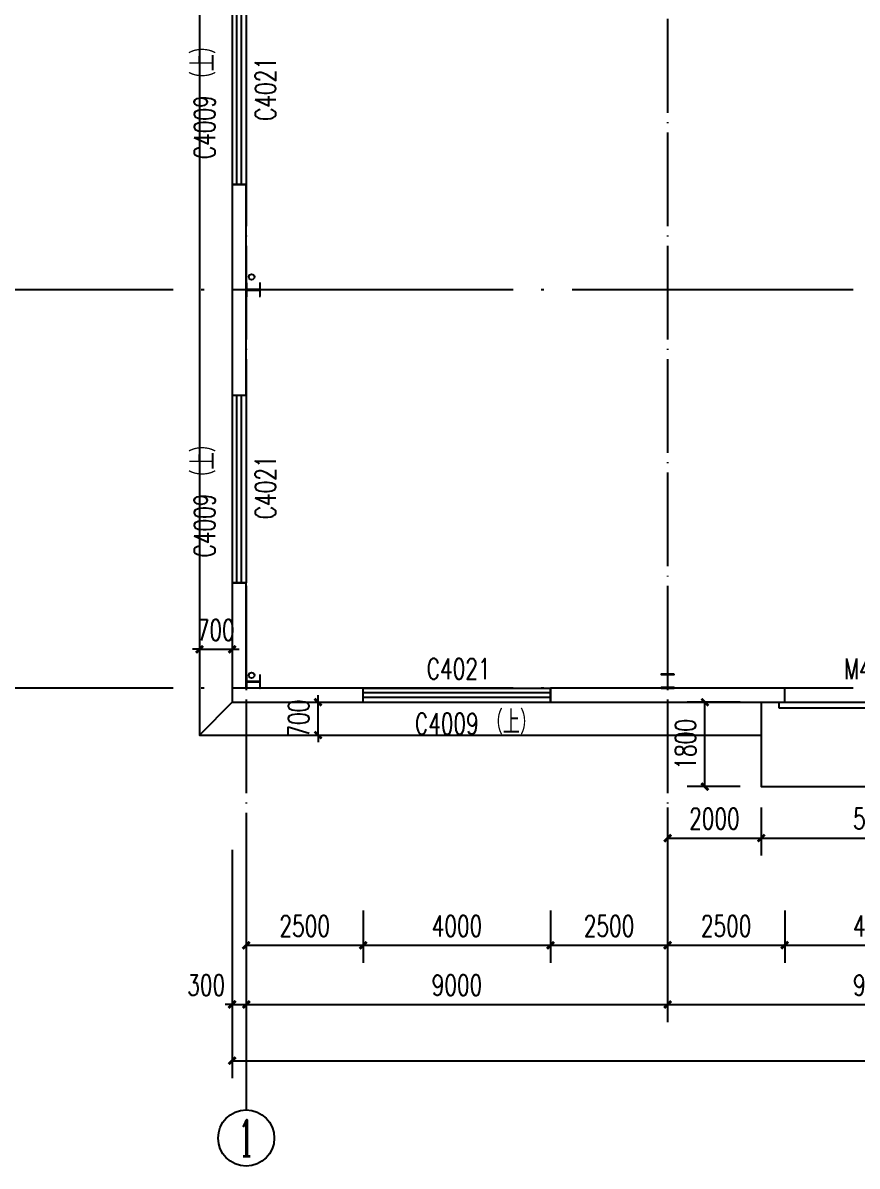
# Model space of a CAD drawing. Extents: x -275060 to -14507, y -783073 to -270523.
# Drawn here: x -158454 to -140636, y -416741 to -392344 of the extents above; entities that cross this region are included whole.
import ezdxf
from ezdxf.enums import TextEntityAlignment as Align

# ---------------------------------------------------------------- set-up
doc = ezdxf.new("R2010")
doc.units = 0
doc.header["$LTSCALE"] = 1000
doc.header["$MEASUREMENT"] = 0
doc.linetypes.add('DASH', pattern=[0.35, 0.25, -0.1])
doc.linetypes.add('DOTE', pattern=[2.42, 2, -0.2, 0.02, -0.2])
doc.layers.get('Defpoints').update_dxf_attribs({"color": 252})
for name, color, linetype in [('07m', 36, 'Continuous'), ('A-Stair(建筑楼梯、踏步、电梯)', 25, 'Continuous'), ('AXIS', 3, 'Continuous'), ('AXIS_TEXT', 7, 'Continuous'), ('DOTE', 1, 'Continuous'), ('PUB_DIM', 3, 'Continuous'), ('PUB_STRM', 4, 'Continuous'), ('STAIR', 2, 'Continuous'), ('WALL', 7, 'Continuous'), ('WINDOW', 4, 'Continuous'), ('WINDOW_TEXT', 7, 'Continuous')]:
    doc.layers.add(name, color=color, linetype=linetype)
doc.styles.add('_TCH_AXIS', font='COMPLEX', dxfattribs={"bigfont": 'GBCBIG'})
doc.styles.add('_TCH_DIM', font='SIMPLEX', dxfattribs={"bigfont": 'GBCBIG'})
doc.styles.add('_TCH_DIM_T3', font='SIMPLEX', dxfattribs={"width": 0.705882, "bigfont": 'GBCBIG'})
doc.styles.add('_TCH_WINDOW', font='SIMPLEX', dxfattribs={"bigfont": 'GBCBIG'})
doc.styles.add('COMPLEX', font='COMPLEX')
doc.dimstyles.new('_TCH_ARCH&&150', dxfattribs={"dimtxt": 446.25, "dimasz": 150, "dimexe": 375, "dimexo": 450, "dimgap": 189.375, "dimtad": 1, "dimdec": 0, "dimzin": 0, "dimdsep": 46, "dimtxsty": '_TCH_DIM_T3', "dimblk": 'ARCHTICK', "dimcen": 0.09, "dimclrt": 7, "dimazin": 2, "dimtfac": 1, "dimtdec": 0, "dimtix": 1, "dimtmove": 2, "dimatfit": 3, "dimfxl": 0, "dimtolj": 1, "dimtzin": 0, "dimarcsym": 0})

# ---------------------------------------------------------------- blocks, each defined once
blk = doc.blocks.new('lsg')
at = {"layer": 'PUB_STRM'}
for centre in [(-35884, -101725), (-35884, -110225)]:
    blk.add_circle(centre, 60, dxfattribs=at)
blk = doc.blocks.new('_ArchTick')
at = {"color": 0, "linetype": 'ByBlock', "const_width": 0.4}
blk.add_lwpolyline([(-0.5, -0.5), (0.5, 0.5)], dxfattribs=at)
blk = doc.blocks.new('*D74')
at = {"layer": 'Defpoints', "color": 0, "transparency": 16777216}
for p in [(-154684, -405566), (-153984, -405566), (-153984, -405712)]:
    blk.add_point(p, dxfattribs=at)
at = {"layer": 'PUB_DIM', "color": 0, "lineweight": -2, "transparency": 16777216}
for p, q in [((-154684, -405712), (-154834, -405712)), ((-154684, -405712), (-153984, -405712)), ((-153984, -405712), (-153834, -405712)), ((-154684, -406016), (-154684, -406088)), ((-153984, -406016), (-153984, -406088))]:
    blk.add_line(p, q, dxfattribs=at)
at = {"layer": 'PUB_DIM', "color": 0, "lineweight": -2, "transparency": 16777216, "xscale": 150, "yscale": 150, "zscale": 150}
blk.add_blockref('_ArchTick', (-154684, -405712), dxfattribs=at)
at = {"layer": 'PUB_DIM', "color": 0, "lineweight": -2, "transparency": 16777216, "xscale": 150, "yscale": 150, "zscale": 150, "rotation": 180}
blk.add_blockref('_ArchTick', (-153984, -405712), dxfattribs=at)
at = {"layer": 'PUB_DIM', "color": 7, "transparency": 16777216, "insert": (-154334, -405300), "char_height": 446.2, "attachment_point": 5, "style": '_TCH_DIM_T3'}
blk.add_mtext('\\A1;700', dxfattribs=at)
blk = doc.blocks.new('*D75')
at = {"layer": 'Defpoints', "color": 0, "transparency": 16777216}
for p in [(-152584, -406841), (-152150, -406841), (-152584, -407541)]:
    blk.add_point(p, dxfattribs=at)
at = {"layer": 'PUB_DIM', "color": 0, "lineweight": -2, "transparency": 16777216}
for p, q in [((-152150, -406841), (-152150, -406691)), ((-152150, -407541), (-152150, -406841)), ((-152134, -406841), (-151774, -406841)), ((-152150, -407541), (-152150, -407691)), ((-152134, -407541), (-151774, -407541))]:
    blk.add_line(p, q, dxfattribs=at)
at = {"layer": 'PUB_DIM', "color": 0, "lineweight": -2, "transparency": 16777216, "xscale": 150, "yscale": 150, "zscale": 150}
for p, rotation in [((-152150, -406841), 270), ((-152150, -407541), 90)]:
    blk.add_blockref('_ArchTick', p, dxfattribs=dict(at, rotation=rotation))
at = {"layer": 'PUB_DIM', "color": 7, "transparency": 16777216, "insert": (-152562, -407191), "char_height": 446.2, "attachment_point": 5, "rotation": 90, "style": '_TCH_DIM_T3'}
blk.add_mtext('\\A1;700', dxfattribs=at)
blk = doc.blocks.new('*D133')
at = {"layer": 'Defpoints', "color": 0, "transparency": 16777216}
for p in [(-144684, -408641), (-142684, -408641), (-142684, -409740)]:
    blk.add_point(p, dxfattribs=at)
at = {"layer": 'PUB_DIM', "color": 0, "lineweight": -2, "transparency": 16777216}
for p, q in [((-144684, -409091), (-144684, -410115)), ((-142684, -409091), (-142684, -410115)), ((-144684, -409740), (-142684, -409740))]:
    blk.add_line(p, q, dxfattribs=at)
at = {"layer": 'PUB_DIM', "color": 0, "lineweight": -2, "transparency": 16777216, "xscale": 150, "yscale": 150, "zscale": 150, "rotation": 180}
blk.add_blockref('_ArchTick', (-144684, -409740), dxfattribs=at)
at = {"layer": 'PUB_DIM', "color": 0, "lineweight": -2, "transparency": 16777216, "xscale": 150, "yscale": 150, "zscale": 150}
blk.add_blockref('_ArchTick', (-142684, -409740), dxfattribs=at)
at = {"layer": 'PUB_DIM', "color": 7, "transparency": 16777216, "insert": (-143684, -409328), "char_height": 446.2, "attachment_point": 5, "style": '_TCH_DIM_T3'}
blk.add_mtext('\\A1;2000', dxfattribs=at)
blk = doc.blocks.new('*D134')
at = {"layer": 'Defpoints', "color": 0, "transparency": 16777216}
for p in [(-142684, -408641), (-137684, -408641), (-137684, -409740)]:
    blk.add_point(p, dxfattribs=at)
at = {"layer": 'PUB_DIM', "color": 0, "lineweight": -2, "transparency": 16777216}
for p, q in [((-142684, -409091), (-142684, -410115)), ((-137684, -409091), (-137684, -410115)), ((-142684, -409740), (-137684, -409740))]:
    blk.add_line(p, q, dxfattribs=at)
at = {"layer": 'PUB_DIM', "color": 0, "lineweight": -2, "transparency": 16777216, "xscale": 150, "yscale": 150, "zscale": 150, "rotation": 180}
blk.add_blockref('_ArchTick', (-142684, -409740), dxfattribs=at)
at = {"layer": 'PUB_DIM', "color": 0, "lineweight": -2, "transparency": 16777216, "xscale": 150, "yscale": 150, "zscale": 150}
blk.add_blockref('_ArchTick', (-137684, -409740), dxfattribs=at)
at = {"layer": 'PUB_DIM', "color": 7, "transparency": 16777216, "insert": (-140184, -409328), "char_height": 446.2, "attachment_point": 5, "style": '_TCH_DIM_T3'}
blk.add_mtext('\\A1;5000', dxfattribs=at)
blk = doc.blocks.new('*D136')
at = {"layer": 'Defpoints', "color": 0, "transparency": 16777216}
for p in [(-143888, -406841), (-142684, -406841), (-142684, -408641)]:
    blk.add_point(p, dxfattribs=at)
at = {"layer": 'PUB_DIM', "color": 0, "lineweight": -2, "transparency": 16777216}
for p, q in [((-143134, -406841), (-144264, -406841)), ((-143888, -408641), (-143888, -406841)), ((-143134, -408641), (-144264, -408641))]:
    blk.add_line(p, q, dxfattribs=at)
at = {"layer": 'PUB_DIM', "color": 0, "lineweight": -2, "transparency": 16777216, "xscale": 150, "yscale": 150, "zscale": 150}
for p, rotation in [((-143888, -406841), 90), ((-143888, -408641), 270)]:
    blk.add_blockref('_ArchTick', p, dxfattribs=dict(at, rotation=rotation))
at = {"layer": 'PUB_DIM', "color": 7, "transparency": 16777216, "insert": (-144301, -407741), "char_height": 446.2, "attachment_point": 5, "rotation": 90, "style": '_TCH_DIM_T3'}
blk.add_mtext('\\A1;1800', dxfattribs=at)
blk = doc.blocks.new('*D195')
at = {"layer": 'Defpoints', "color": 0, "transparency": 16777216}
for p in [(-142184, -410832), (-138184, -410832), (-138184, -412028)]:
    blk.add_point(p, dxfattribs=at)
at = {"layer": 'PUB_DIM', "color": 0, "lineweight": -2, "transparency": 16777216}
for p, q in [((-142184, -411282), (-142184, -412403)), ((-138184, -411282), (-138184, -412403)), ((-142184, -412028), (-138184, -412028))]:
    blk.add_line(p, q, dxfattribs=at)
at = {"layer": 'PUB_DIM', "color": 0, "lineweight": -2, "transparency": 16777216, "xscale": 150, "yscale": 150, "zscale": 150, "rotation": 180}
blk.add_blockref('_ArchTick', (-142184, -412028), dxfattribs=at)
at = {"layer": 'PUB_DIM', "color": 0, "lineweight": -2, "transparency": 16777216, "xscale": 150, "yscale": 150, "zscale": 150}
blk.add_blockref('_ArchTick', (-138184, -412028), dxfattribs=at)
at = {"layer": 'PUB_DIM', "color": 7, "transparency": 16777216, "insert": (-140184, -411615), "char_height": 446.2, "attachment_point": 5, "style": '_TCH_DIM_T3'}
blk.add_mtext('\\A1;4000', dxfattribs=at)
blk = doc.blocks.new('*D196')
at = {"layer": 'Defpoints', "color": 0, "transparency": 16777216}
for p in [(-144684, -410832), (-142184, -410832), (-142184, -412028)]:
    blk.add_point(p, dxfattribs=at)
at = {"layer": 'PUB_DIM', "color": 0, "lineweight": -2, "transparency": 16777216}
for p, q in [((-144684, -411282), (-144684, -412403)), ((-142184, -411282), (-142184, -412403)), ((-144684, -412028), (-142184, -412028))]:
    blk.add_line(p, q, dxfattribs=at)
at = {"layer": 'PUB_DIM', "color": 0, "lineweight": -2, "transparency": 16777216, "xscale": 150, "yscale": 150, "zscale": 150, "rotation": 180}
blk.add_blockref('_ArchTick', (-144684, -412028), dxfattribs=at)
at = {"layer": 'PUB_DIM', "color": 0, "lineweight": -2, "transparency": 16777216, "xscale": 150, "yscale": 150, "zscale": 150}
blk.add_blockref('_ArchTick', (-142184, -412028), dxfattribs=at)
at = {"layer": 'PUB_DIM', "color": 7, "transparency": 16777216, "insert": (-143434, -411615), "char_height": 446.2, "attachment_point": 5, "style": '_TCH_DIM_T3'}
blk.add_mtext('\\A1;2500', dxfattribs=at)
blk = doc.blocks.new('*D197')
at = {"layer": 'Defpoints', "color": 0, "transparency": 16777216}
for p in [(-147184, -410832), (-144684, -410832), (-144684, -412028)]:
    blk.add_point(p, dxfattribs=at)
at = {"layer": 'PUB_DIM', "color": 0, "lineweight": -2, "transparency": 16777216}
for p, q in [((-147184, -411282), (-147184, -412403)), ((-144684, -411282), (-144684, -412403)), ((-147184, -412028), (-144684, -412028))]:
    blk.add_line(p, q, dxfattribs=at)
at = {"layer": 'PUB_DIM', "color": 0, "lineweight": -2, "transparency": 16777216, "xscale": 150, "yscale": 150, "zscale": 150, "rotation": 180}
blk.add_blockref('_ArchTick', (-147184, -412028), dxfattribs=at)
at = {"layer": 'PUB_DIM', "color": 0, "lineweight": -2, "transparency": 16777216, "xscale": 150, "yscale": 150, "zscale": 150}
blk.add_blockref('_ArchTick', (-144684, -412028), dxfattribs=at)
at = {"layer": 'PUB_DIM', "color": 7, "transparency": 16777216, "insert": (-145934, -411615), "char_height": 446.2, "attachment_point": 5, "style": '_TCH_DIM_T3'}
blk.add_mtext('\\A1;2500', dxfattribs=at)
blk = doc.blocks.new('*D198')
at = {"layer": 'Defpoints', "color": 0, "transparency": 16777216}
for p in [(-151184, -410832), (-147184, -410832), (-147184, -412028)]:
    blk.add_point(p, dxfattribs=at)
at = {"layer": 'PUB_DIM', "color": 0, "lineweight": -2, "transparency": 16777216}
for p, q in [((-151184, -411282), (-151184, -412403)), ((-147184, -411282), (-147184, -412403)), ((-151184, -412028), (-147184, -412028))]:
    blk.add_line(p, q, dxfattribs=at)
at = {"layer": 'PUB_DIM', "color": 0, "lineweight": -2, "transparency": 16777216, "xscale": 150, "yscale": 150, "zscale": 150, "rotation": 180}
blk.add_blockref('_ArchTick', (-151184, -412028), dxfattribs=at)
at = {"layer": 'PUB_DIM', "color": 0, "lineweight": -2, "transparency": 16777216, "xscale": 150, "yscale": 150, "zscale": 150}
blk.add_blockref('_ArchTick', (-147184, -412028), dxfattribs=at)
at = {"layer": 'PUB_DIM', "color": 7, "transparency": 16777216, "insert": (-149184, -411615), "char_height": 446.2, "attachment_point": 5, "style": '_TCH_DIM_T3'}
blk.add_mtext('\\A1;4000', dxfattribs=at)
blk = doc.blocks.new('*D199')
at = {"layer": 'Defpoints', "color": 0, "transparency": 16777216}
for p in [(-153684, -410832), (-151184, -410832), (-151184, -412028)]:
    blk.add_point(p, dxfattribs=at)
at = {"layer": 'PUB_DIM', "color": 0, "lineweight": -2, "transparency": 16777216}
for p, q in [((-153684, -411282), (-153684, -412403)), ((-151184, -411282), (-151184, -412403)), ((-153684, -412028), (-151184, -412028))]:
    blk.add_line(p, q, dxfattribs=at)
at = {"layer": 'PUB_DIM', "color": 0, "lineweight": -2, "transparency": 16777216, "xscale": 150, "yscale": 150, "zscale": 150, "rotation": 180}
blk.add_blockref('_ArchTick', (-153684, -412028), dxfattribs=at)
at = {"layer": 'PUB_DIM', "color": 0, "lineweight": -2, "transparency": 16777216, "xscale": 150, "yscale": 150, "zscale": 150}
blk.add_blockref('_ArchTick', (-151184, -412028), dxfattribs=at)
at = {"layer": 'PUB_DIM', "color": 7, "transparency": 16777216, "insert": (-152434, -411615), "char_height": 446.2, "attachment_point": 5, "style": '_TCH_DIM_T3'}
blk.add_mtext('\\A1;2500', dxfattribs=at)
blk = doc.blocks.new('*D356')
at = {"layer": 'AXIS', "color": 0, "lineweight": -2, "transparency": 16777216}
for p, q in [((-153984, -409991), (-153984, -413666)), ((-153684, -409991), (-153684, -413666)), ((-153984, -413291), (-154134, -413291)), ((-153984, -413291), (-153684, -413291)), ((-153684, -413291), (-153534, -413291))]:
    blk.add_line(p, q, dxfattribs=at)
at = {"layer": 'Defpoints', "color": 0, "transparency": 16777216}
for p in [(-153984, -409541), (-153684, -409541), (-153684, -413291)]:
    blk.add_point(p, dxfattribs=at)
at = {"layer": 'AXIS', "color": 0, "lineweight": -2, "transparency": 16777216, "xscale": 150, "yscale": 150, "zscale": 150}
blk.add_blockref('_ArchTick', (-153984, -413291), dxfattribs=at)
at = {"layer": 'AXIS', "color": 0, "lineweight": -2, "transparency": 16777216, "xscale": 150, "yscale": 150, "zscale": 150, "rotation": 180}
blk.add_blockref('_ArchTick', (-153684, -413291), dxfattribs=at)
at = {"layer": 'AXIS', "color": 7, "transparency": 16777216, "insert": (-154539, -412878), "char_height": 446.2, "attachment_point": 5, "style": '_TCH_DIM_T3'}
blk.add_mtext('\\A1;300', dxfattribs=at)
blk = doc.blocks.new('*D357')
at = {"layer": 'AXIS', "color": 0, "lineweight": -2, "transparency": 16777216}
for p, q in [((-153684, -409991), (-153684, -413666)), ((-144684, -409991), (-144684, -413666)), ((-153684, -413291), (-144684, -413291))]:
    blk.add_line(p, q, dxfattribs=at)
at = {"layer": 'Defpoints', "color": 0, "transparency": 16777216}
for p in [(-153684, -409541), (-144684, -409541), (-144684, -413291)]:
    blk.add_point(p, dxfattribs=at)
at = {"layer": 'AXIS', "color": 0, "lineweight": -2, "transparency": 16777216, "xscale": 150, "yscale": 150, "zscale": 150, "rotation": 180}
blk.add_blockref('_ArchTick', (-153684, -413291), dxfattribs=at)
at = {"layer": 'AXIS', "color": 0, "lineweight": -2, "transparency": 16777216, "xscale": 150, "yscale": 150, "zscale": 150}
blk.add_blockref('_ArchTick', (-144684, -413291), dxfattribs=at)
at = {"layer": 'AXIS', "color": 7, "transparency": 16777216, "insert": (-149184, -412878), "char_height": 446.2, "attachment_point": 5, "style": '_TCH_DIM_T3'}
blk.add_mtext('\\A1;9000', dxfattribs=at)
blk = doc.blocks.new('*D358')
at = {"layer": 'AXIS', "color": 0, "lineweight": -2, "transparency": 16777216}
for p, q in [((-144684, -409991), (-144684, -413666)), ((-135684, -409991), (-135684, -413666)), ((-144684, -413291), (-135684, -413291))]:
    blk.add_line(p, q, dxfattribs=at)
at = {"layer": 'Defpoints', "color": 0, "transparency": 16777216}
for p in [(-144684, -409541), (-135684, -409541), (-135684, -413291)]:
    blk.add_point(p, dxfattribs=at)
at = {"layer": 'AXIS', "color": 0, "lineweight": -2, "transparency": 16777216, "xscale": 150, "yscale": 150, "zscale": 150, "rotation": 180}
blk.add_blockref('_ArchTick', (-144684, -413291), dxfattribs=at)
at = {"layer": 'AXIS', "color": 0, "lineweight": -2, "transparency": 16777216, "xscale": 150, "yscale": 150, "zscale": 150}
blk.add_blockref('_ArchTick', (-135684, -413291), dxfattribs=at)
at = {"layer": 'AXIS', "color": 7, "transparency": 16777216, "insert": (-140184, -412878), "char_height": 446.2, "attachment_point": 5, "style": '_TCH_DIM_T3'}
blk.add_mtext('\\A1;9000', dxfattribs=at)
blk = doc.blocks.new('*D362')
at = {"layer": 'AXIS', "color": 0, "lineweight": -2, "transparency": 16777216}
for p, q in [((-153984, -409991), (-153984, -414866)), ((-117384, -409991), (-117384, -414866)), ((-153984, -414491), (-117384, -414491))]:
    blk.add_line(p, q, dxfattribs=at)
at = {"layer": 'Defpoints', "color": 0, "transparency": 16777216}
for p in [(-153984, -409541), (-117384, -409541), (-117384, -414491)]:
    blk.add_point(p, dxfattribs=at)
at = {"layer": 'AXIS', "color": 0, "lineweight": -2, "transparency": 16777216, "xscale": 150, "yscale": 150, "zscale": 150, "rotation": 180}
blk.add_blockref('_ArchTick', (-153984, -414491), dxfattribs=at)
at = {"layer": 'AXIS', "color": 0, "lineweight": -2, "transparency": 16777216, "xscale": 150, "yscale": 150, "zscale": 150}
blk.add_blockref('_ArchTick', (-117384, -414491), dxfattribs=at)
at = {"layer": 'AXIS', "color": 7, "transparency": 16777216, "insert": (-135684, -414078), "char_height": 446.2, "attachment_point": 5, "style": '_TCH_DIM_T3'}
blk.add_mtext('\\A1;36600', dxfattribs=at)
blk = doc.blocks.new('$TCHSYS$WIN2D')
for p, q in [((-0.5, 0.5), (0.5, 0.5)), ((-0.5, 0.5), (-0.5, -0.5)), ((0.5, 0.5), (0.5, -0.5)), ((0.5, 0.1667), (-0.5, 0.1667)), ((0.5, -0.1667), (-0.5, -0.1667)), ((-0.5, -0.5), (0.5, -0.5))]:
    blk.add_line(p, q)
blk = doc.blocks.new('$DorLib2D$00000126')
at = {"color": 0, "linetype": 'Continuous'}
for p, q in [((-0.532, 0.5), (-0.532, 0.9)), ((0.532, 0.9), (0.532, 0.5))]:
    blk.add_line(p, q, dxfattribs=at)
at = {"color": 0, "linetype": 'DASH'}
for p, q in [((-0.532, 0.9), (0.532, 0.9)), ((-0.532, 0.5), (0.532, 0.5))]:
    blk.add_line(p, q, dxfattribs=at)
blk = doc.blocks.new('_AXISO')
blk.add_circle((0, 0), 0.5)
at = {"layer": 'AXIS_TEXT', "style": 'COMPLEX', "width": 1.041667}
blk.add_attdef('A', text='', height=0.56, dxfattribs=at).set_placement((-0.25, -0.28), (0.25, -0.28), align=Align.FIT)

msp = doc.modelspace()

# ---------------------------------------------------------------- linework, layer by layer
for points in [[(-153384.1, -398180.6), (-153384.1, -397900.6), (-153396.1, -397900.6), (-153396.1, -398036.6), (-153672.1, -398036.6), (-153672.1, -397900.6), (-153684.1, -397900.6), (-153684.1, -398180.6), (-153672.1, -398180.6), (-153672.1, -398044.6), (-153396.1, -398044.6), (-153396.1, -398180.6)], [(-153384.1, -406540.6), (-153384.1, -406260.6), (-153396.1, -406260.6), (-153396.1, -406396.6), (-153672.1, -406396.6), (-153672.1, -406260.6), (-153684.1, -406260.6), (-153684.1, -406540.6), (-153672.1, -406540.6), (-153672.1, -406404.6), (-153396.1, -406404.6), (-153396.1, -406540.6)], [(-144544.1, -406240.6), (-144824.1, -406240.6), (-144824.1, -406252.6), (-144688.1, -406252.6), (-144688.1, -406528.6), (-144824.1, -406528.6), (-144824.1, -406540.6), (-144544.1, -406540.6), (-144544.1, -406528.6), (-144680.1, -406528.6), (-144680.1, -406252.6), (-144544.1, -406252.6)]]:
    msp.add_lwpolyline(points, close=True)
at = {"layer": 'A-Stair(建筑楼梯、踏步、电梯)'}
msp.add_line((-153984.1, -406840.6), (-154684.1, -407540.6), dxfattribs=at)
msp.add_lwpolyline([(-154684.1, -387790.6), (-154684.1, -407540.6), (-142684.1, -407540.6)], dxfattribs=at)
at = {"layer": 'AXIS'}
msp.add_line((-153684.1, -409540.6), (-153684.1, -415540.6), dxfattribs=at)
at = {"layer": 'DOTE', "color": 1, "linetype": 'DOTE'}
for p, q in [((-153684.1, -293040.6), (-153684.1, -409540.6)), ((-144684.1, -293040.6), (-144684.1, -409540.6))]:
    msp.add_line(p, q, dxfattribs=at)
at = {"layer": 'DOTE', "color": 1, "linetype": 'DOTE', "ltscale": 3}
for p, q in [((-111684.1, -398040.6), (-159684.1, -398040.6)), ((-111684.1, -406540.6), (-159684.1, -406540.6))]:
    msp.add_line(p, q, dxfattribs=at)
at = {"layer": 'STAIR'}
msp.add_lwpolyline([(-142684.1, -406840.6), (-142684.1, -408640.6), (-137684.1, -408640.6), (-137684.1, -406840.6)], dxfattribs=at)
at = {"layer": 'WALL'}
for p, q in [((-153984.1, -395790.6), (-153984.1, -400290.6)), ((-153684.1, -395790.6), (-153984.1, -395790.6)), ((-153684.1, -400290.6), (-153684.1, -395790.6)), ((-153984.1, -400290.6), (-153684.1, -400290.6)), ((-153684.1, -404290.6), (-153984.1, -404290.6)), ((-153984.1, -404290.6), (-153984.1, -406840.6)), ((-153684.1, -406540.6), (-153684.1, -404290.6)), ((-151184.1, -406540.6), (-153684.1, -406540.6)), ((-151184.1, -406840.6), (-151184.1, -406540.6)), ((-142184.1, -406540.6), (-147184.1, -406540.6)), ((-147184.1, -406540.6), (-147184.1, -406840.6)), ((-142184.1, -406840.6), (-142184.1, -406540.6)), ((-153984.1, -406840.6), (-151184.1, -406840.6)), ((-147184.1, -406840.6), (-142184.1, -406840.6))]:
    msp.add_line(p, q, dxfattribs=at)

# ---------------------------------------------------------------- block references
msp.add_blockref('lsg', (-117684.1, -296040.6))
at = {"layer": 'AXIS'}
ref = msp.add_blockref('_AXISO', (-153684.1, -416140.6), dxfattribs=dict(at, xscale=1200, yscale=1200, zscale=1200))
ref.add_attrib('A', '1', dxfattribs={"layer": 'AXIS_TEXT', "height": 772.1, "style": '_TCH_AXIS'}).set_placement((-153849.6, -416526.7), (-153518.7, -416526.7), align=Align.FIT)
at = {"layer": 'WINDOW'}
ref = msp.add_blockref('$TCHSYS$WIN2D', (-153834.1, -393790.6), dxfattribs=dict(at, xscale=4000, yscale=-300, zscale=4000, rotation=269.9999999209485))
ref.add_attrib('A', 'C4021', (-153048.5, -394435.6), dxfattribs={"layer": 'WINDOW_TEXT', "height": 446.25, "rotation": 90, "style": '_TCH_WINDOW', "width": 0.705882})
ref = msp.add_blockref('$TCHSYS$WIN2D', (-153834.1, -402290.6), dxfattribs=dict(at, xscale=4000, yscale=-300, zscale=4000, rotation=269.9999999209485))
ref.add_attrib('A', 'C4021', (-153048.5, -402935.6), dxfattribs={"layer": 'WINDOW_TEXT', "height": 446.25, "rotation": 90, "style": '_TCH_WINDOW', "width": 0.705882})
ref = msp.add_blockref('$TCHSYS$WIN2D', (-149184.1, -406690.6), dxfattribs=dict(at, xscale=4000, yscale=-300, zscale=4000, rotation=359.9999999999658))
ref.add_attrib('A', 'C4021', (-149829.1, -406351.2), dxfattribs={"layer": 'WINDOW_TEXT', "height": 446.25, "style": '_TCH_WINDOW', "width": 0.705882})
ref = msp.add_blockref('$DorLib2D$00000126', (-140184.1, -406690.6), dxfattribs=dict(at, xscale=4000, yscale=-300, zscale=4000, rotation=359.9999999999658))
ref.add_attrib('A', 'M4045', (-140919.1, -406351.2), dxfattribs={"layer": 'WINDOW_TEXT', "height": 446.25, "style": '_TCH_WINDOW', "width": 0.705882})

# ---------------------------------------------------------------- texts
at = {"layer": '07m', "color": 2, "style": '_TCH_DIM'}
for p in [(-154346.4, -393737), (-154346.4, -402237)]:
    msp.add_text('（上）', height=506.38, rotation=90, dxfattribs=at).set_placement(p)
at = {"layer": '07m', "color": 2, "style": '_TCH_DIM', "width": 0.705882}
for p in [(-154346.4, -395252), (-154346.4, -403752)]:
    msp.add_text('C4009', height=446.25, rotation=90, dxfattribs=at).set_placement(p)
msp.add_text('C4009', height=446.25, dxfattribs=at).set_placement((-150081, -407522.6))
at = {"layer": '07m', "color": 2, "style": '_TCH_DIM'}
msp.add_text('（上）', height=506.38, dxfattribs=at).set_placement((-148566, -407522.6))

# ---------------------------------------------------------------- dimensions: what is measured, and where the dimension line sits
at = {"layer": 'AXIS'}
dim = msp.add_linear_dim(base=(-153684.1, -413290.6), p1=(-153984.1, -409540.6), p2=(-153684.1, -409540.6), angle=0, dimstyle='_TCH_ARCH&&150', dxfattribs=at)
dim.commit()
dim.dimension.update_dxf_attribs({"geometry": '*D356', "text_midpoint": (-154539.1, -412878.1), "dimtype": 129})
for p1, p2, distance, picture, middle in [((-153984.1, -409540.6), (-117384.1, -409540.6), -4950, '*D362', (-135684.1, -414078.1)), ((-153684.1, -409540.6), (-144684.1, -409540.6), -3750, '*D357', (-149184.1, -412878.1)), ((-144684.1, -409540.6), (-135684.1, -409540.6), -3750, '*D358', (-140184.1, -412878.1))]:
    dim = msp.add_aligned_dim(p1=p1, p2=p2, distance=distance, dimstyle='_TCH_ARCH&&150', dxfattribs=at)
    dim.commit()
    dim.dimension.update_dxf_attribs({"geometry": picture, "text_midpoint": middle})
at = {"layer": 'PUB_DIM'}
for p1, p2, distance, picture, middle in [((-154684.1, -405565.6), (-153984.1, -405565.6), -146.9, '*D74', (-154334.1, -405300)), ((-152584.1, -407540.6), (-152584.1, -406840.6), -434.6, '*D75', (-152562, -407190.6)), ((-142684.1, -408640.6), (-142684.1, -406840.6), 1204.4, '*D136', (-144301, -407740.6)), ((-144684.1, -408640.6), (-142684.1, -408640.6), -1099.4, '*D133', (-143684.1, -409327.5)), ((-142684.1, -408640.6), (-137684.1, -408640.6), -1099.4, '*D134', (-140184.1, -409327.5)), ((-153684.1, -410832), (-151184.1, -410832), -1195.9, '*D199', (-152434.1, -411615.4)), ((-151184.1, -410832), (-147184.1, -410832), -1195.9, '*D198', (-149184.1, -411615.4)), ((-147184.1, -410832), (-144684.1, -410832), -1195.9, '*D197', (-145934.1, -411615.4)), ((-144684.1, -410832), (-142184.1, -410832), -1195.9, '*D196', (-143434.1, -411615.4)), ((-142184.1, -410832), (-138184.1, -410832), -1195.9, '*D195', (-140184.1, -411615.4))]:
    dim = msp.add_aligned_dim(p1=p1, p2=p2, distance=distance, dimstyle='_TCH_ARCH&&150', dxfattribs=at)
    dim.commit()
    dim.dimension.update_dxf_attribs({"geometry": picture, "text_midpoint": middle})

doc.saveas('drawing.dxf')
